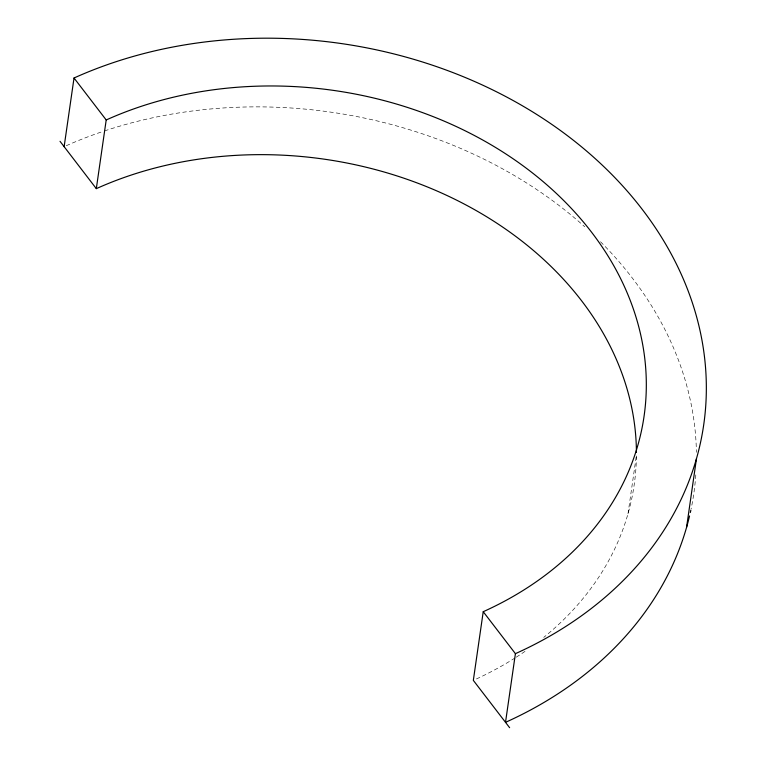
<?xml version="1.0" encoding="UTF-8"?>
<svg xmlns="http://www.w3.org/2000/svg" width="766" height="766" viewBox="0 0 766 766"><rect width="100%" height="100%" fill="white"/><g stroke="black" fill="none" stroke-linecap="round" stroke-linejoin="round"><path stroke-width="0.57" stroke-dasharray="3.83 2.87" d="M627.986 513.814L636.345 455.799M66.23 145.731A413.219 325.627 8.2 0 1 103.42 131.292M104.549 130.919A413.219 325.627 8.2 0 1 584.745 226.784M600.506 241.75A413.219 325.627 8.2 0 1 696.409 452.323M695.806 474.882A413.219 325.627 8.2 0 1 691.085 509.026M636.412 455.962A352.963 278.144 8.2 0 1 543.726 637.389M525.016 651.368A352.963 278.144 8.2 0 1 516.073 657.305M515.058 657.956A352.963 278.144 8.2 0 1 474.451 679.863"/><path stroke-width="1.15" d="M64.133 146.67L74.024 77.998A413.219 325.627 8.2 0 1 642.186 209.309A413.219 325.627 8.2 0 1 515.413 653.666L505.512 722.338A413.219 325.627 8.2 0 0 689.544 515.958M636.422 452.371A352.963 278.144 8.2 0 0 453.549 198.633A352.963 278.144 8.2 0 0 96.315 188.647L106.206 119.965L74.024 77.998M106.206 119.965A352.963 278.144 8.2 0 1 591.515 232.136A352.963 278.144 8.2 0 1 483.231 611.699L473.331 680.371L509.629 727.7M686.566 527.353L696.466 458.681M483.231 611.699L515.413 653.666M60.026 141.308L96.315 188.647M690.836 510.185A413.219 325.627 8.2 0 1 690.338 512.502"/></g></svg>
